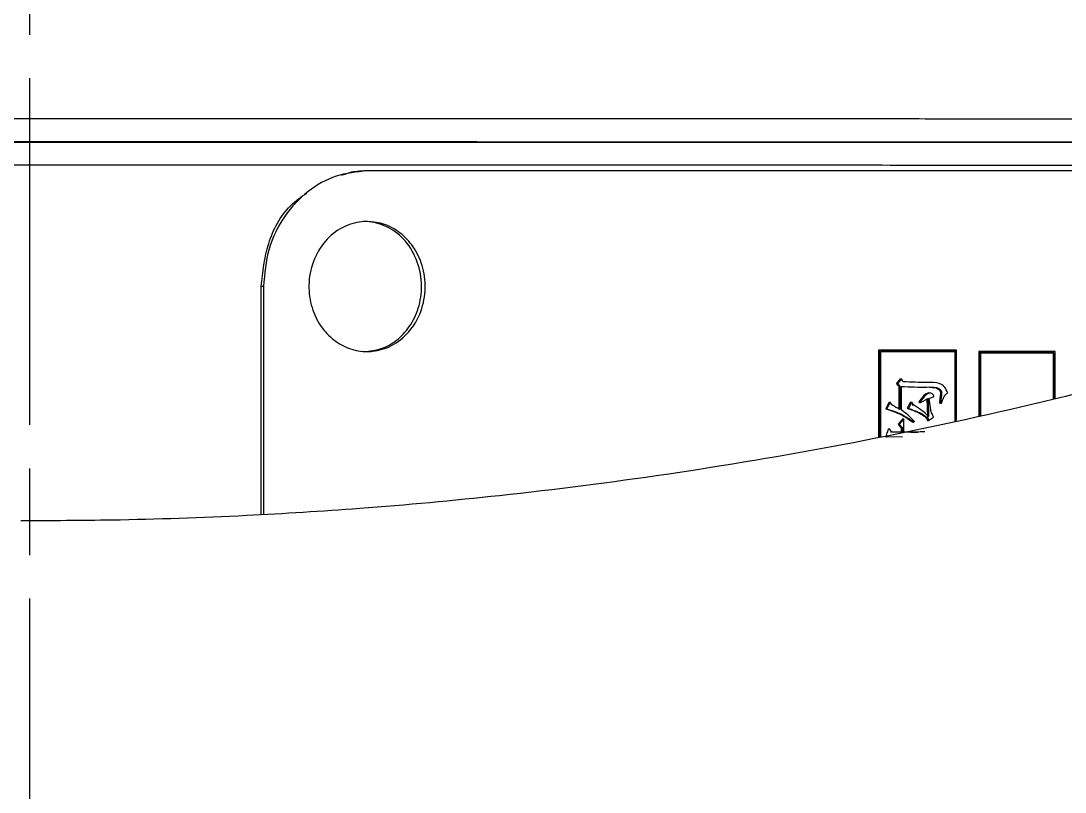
# Model space of a CAD drawing. Header units: millimetres. Extents: x 2379 to 4059, y 879 to 2067.
# Drawn here: x 3088.7 to 3124.79, y 1073.23 to 1099.9 of the extents above; entities that cross this region are included whole.
import ezdxf

# ---------------------------------------------------------------- set-up
doc = ezdxf.new("R2010")
doc.units = ezdxf.units.MM
doc.linetypes.add('AM_ISO08W050', pattern=[18, 12, -1.5, 3, -1.5])
doc.layers.add('AM_7', color=4, linetype='AM_ISO08W050', lineweight=25)

msp = doc.modelspace()

# ---------------------------------------------------------------- linework, layer by layer
at = {"color": 7, "linetype": 'Continuous', "lineweight": 25}
for p, q in [((3100.669, 1094.716), (3100.56, 1094.716)), ((3097.01, 1082.825), (3097.01, 1090.716)), ((3097.086, 1090.716), (3097.01, 1090.716)), ((3097.086, 1090.716), (3097.086, 1082.83)), ((3121.019, 1088.517), (3118.344, 1088.517)), ((3118.344, 1088.517), (3118.344, 1085.507)), ((3118.363, 1088.517), (3118.344, 1088.517)), ((3118.363, 1088.517), (3118.363, 1085.511)), ((3121.019, 1088.517), (3121.04, 1088.517)), ((3121.04, 1086.077), (3121.04, 1088.517)), ((3118.405, 1088.467), (3118.405, 1085.52)), ((3120.978, 1088.467), (3120.999, 1088.467)), ((3120.978, 1088.467), (3120.978, 1086.064)), ((3120.999, 1086.068), (3120.999, 1088.467)), ((3124.422, 1088.467), (3121.808, 1088.467)), ((3121.808, 1088.467), (3121.808, 1086.239)), ((3121.83, 1088.467), (3121.808, 1088.467)), ((3121.83, 1088.467), (3121.83, 1086.244)), ((3121.871, 1088.417), (3121.871, 1086.252)), ((3124.382, 1088.417), (3124.405, 1088.417)), ((3124.382, 1088.417), (3124.382, 1086.833)), ((3124.405, 1086.839), (3124.405, 1088.417)), ((3124.422, 1088.467), (3124.445, 1088.467)), ((3124.445, 1086.849), (3124.445, 1088.467)), ((3119.132, 1087.521), (3118.997, 1087.359)), ((3119.093, 1087.521), (3119.132, 1087.521)), ((3119.195, 1087.424), (3119.132, 1087.521)), ((3118.958, 1087.359), (3118.997, 1087.359)), ((3118.997, 1087.359), (3119.087, 1087.251)), ((3119.048, 1087.251), (3119.048, 1086.461)), ((3119.048, 1087.251), (3119.087, 1087.251)), ((3119.087, 1087.251), (3119.087, 1086.461)), ((3119.132, 1086.439), (3119.132, 1087.262)), ((3118.745, 1086.721), (3118.628, 1086.483)), ((3118.706, 1086.721), (3118.745, 1086.721)), ((3118.799, 1086.623), (3118.745, 1086.721)), ((3119.492, 1086.721), (3119.375, 1086.504)), ((3119.452, 1086.721), (3119.492, 1086.721)), ((3119.546, 1086.623), (3119.492, 1086.721)), ((3119.757, 1086.699), (3119.739, 1086.732)), ((3119.779, 1086.732), (3119.739, 1086.732)), ((3119.757, 1086.699), (3119.797, 1086.699)), ((3119.797, 1086.699), (3119.779, 1086.732)), ((3119.797, 1086.699), (3120.057, 1086.84)), ((3120.016, 1086.84), (3120.034, 1086.223)), ((3120.057, 1086.84), (3120.074, 1086.223)), ((3120.48, 1086.677), (3120.444, 1086.677)), ((3120.485, 1086.677), (3120.444, 1086.677)), ((3120.48, 1086.677), (3120.521, 1086.677)), ((3120.521, 1086.677), (3120.485, 1086.677)), ((3118.589, 1086.483), (3118.628, 1086.483)), ((3119.335, 1086.504), (3119.375, 1086.504)), ((3119.506, 1086.623), (3119.546, 1086.623)), ((3119.213, 1086.137), (3119.06, 1085.953)), ((3119.174, 1086.137), (3119.213, 1086.137)), ((3119.213, 1085.682), (3119.213, 1086.137)), ((3119.551, 1086.05), (3119.524, 1086.028)), ((3119.564, 1086.028), (3119.524, 1086.028)), ((3119.591, 1086.05), (3119.564, 1086.028)), ((3120.034, 1086.223), (3120.074, 1086.223)), ((3120.034, 1086.082), (3120.074, 1086.082)), ((3120.074, 1086.082), (3120.244, 1086.201)), ((3118.679, 1085.79), (3118.718, 1085.79)), ((3118.799, 1085.682), (3118.718, 1085.79)), ((3119.129, 1085.682), (3118.76, 1085.682)), ((3119.168, 1085.682), (3118.799, 1085.682)), ((3119.021, 1085.953), (3119.06, 1085.953)), ((3119.06, 1085.953), (3119.168, 1085.823)), ((3119.129, 1085.823), (3119.129, 1085.682)), ((3119.129, 1085.823), (3119.168, 1085.823)), ((3119.129, 1085.682), (3119.168, 1085.682)), ((3119.168, 1085.823), (3119.168, 1085.682)), ((3119.463, 1085.682), (3119.69, 1085.684)), ((3119.947, 1085.686), (3119.483, 1085.682)), ((3118.589, 1085.52), (3118.628, 1085.52)), ((3118.628, 1085.52), (3119.168, 1085.531))]:
    msp.add_line(p, q, dxfattribs=at)
for points, knots in [([(3088.65, 1062.611), (3091.21, 1062.636), (3094.79, 1062.67), (3100.06, 1062.949), (3104.524, 1063.284), (3109.84, 1063.85), (3115.409, 1064.623), (3121.223, 1065.633), (3127.194, 1066.889), (3133.27, 1068.4), (3139.408, 1070.171), (3145.573, 1072.205), (3151.737, 1074.504), (3157.873, 1077.07), (3163.962, 1079.9), (3169.981, 1082.994), (3175.914, 1086.348), (3181.743, 1089.961), (3187.453, 1093.826), (3193.028, 1097.94), (3198.456, 1102.298), (3203.721, 1106.892), (3208.813, 1111.716), (3213.717, 1116.764), (3218.424, 1122.027), (3222.922, 1127.497), (3227.2, 1133.165), (3231.249, 1139.022), (3235.059, 1145.059), (3238.62, 1151.265), (3241.926, 1157.629), (3244.966, 1164.142), (3247.735, 1170.791), (3250.226, 1177.566), (3252.431, 1184.453), (3254.346, 1191.442), (3255.965, 1198.52), (3257.282, 1205.673), (3258.295, 1212.89), (3259, 1220.158), (3259.393, 1227.462), (3259.471, 1234.79), (3259.234, 1242.128), (3258.68, 1249.462), (3257.808, 1256.78), (3256.618, 1264.067), (3255.11, 1271.31), (3253.285, 1278.494), (3251.144, 1285.607), (3248.69, 1292.635), (3245.926, 1299.563), (3242.853, 1306.38), (3239.476, 1313.07), (3235.798, 1319.622), (3231.824, 1326.022), (3227.559, 1332.257), (3223.008, 1338.315), (3218.176, 1344.184), (3213.069, 1349.85), (3207.693, 1355.303), (3202.246, 1360.35), (3196.773, 1365.003), (3191.314, 1369.272), (3185.689, 1373.314), (3179.908, 1377.123), (3173.98, 1380.691), (3167.918, 1384.013), (3161.732, 1387.083), (3155.436, 1389.897), (3149.042, 1392.449), (3142.567, 1394.735), (3136.029, 1396.751), (3129.454, 1398.493), (3122.881, 1399.958), (3116.387, 1401.14), (3110.098, 1402.037), (3104.574, 1402.62), (3099.691, 1402.988), (3094.867, 1403.228), (3088.893, 1403.345), (3083.376, 1403.234), (3078.107, 1402.963), (3073.643, 1402.625), (3068.326, 1402.06), (3062.757, 1401.287), (3056.944, 1400.277), (3050.973, 1399.021), (3044.897, 1397.51), (3038.759, 1395.739), (3032.594, 1393.705), (3026.43, 1391.406), (3020.293, 1388.841), (3014.205, 1386.01), (3008.186, 1382.916), (3002.253, 1379.562), (2996.424, 1375.95), (2990.714, 1372.084), (2985.138, 1367.97), (2979.711, 1363.613), (2974.445, 1359.018), (2969.354, 1354.194), (2964.449, 1349.146), (2959.742, 1343.883), (2955.245, 1338.413), (2950.966, 1332.745), (2946.918, 1326.888), (2943.108, 1320.851), (2939.546, 1314.645), (2936.241, 1308.281), (2933.199, 1301.769), (2930.437, 1295.117), (2928.1, 1288.835), (2926.821, 1284.73), (2926.258, 1282.922)], [0, 0, 0, 0, 0.010207, 0.014274, 0.021037, 0.028056, 0.035587, 0.043451, 0.051578, 0.059911, 0.06841, 0.077044, 0.085791, 0.094634, 0.103558, 0.112554, 0.121612, 0.130726, 0.13989, 0.149098, 0.158347, 0.167633, 0.176954, 0.186306, 0.195688, 0.205098, 0.214535, 0.223996, 0.233481, 0.242989, 0.252518, 0.262068, 0.271639, 0.281229, 0.290838, 0.300466, 0.310113, 0.319778, 0.329461, 0.339162, 0.348881, 0.358618, 0.368373, 0.378146, 0.387938, 0.397748, 0.407578, 0.417427, 0.427296, 0.437185, 0.447097, 0.457031, 0.466988, 0.47697, 0.486979, 0.497016, 0.507082, 0.517181, 0.527315, 0.537488, 0.547704, 0.556915, 0.566123, 0.575327, 0.584526, 0.593719, 0.602905, 0.612082, 0.621247, 0.630396, 0.639524, 0.64862, 0.657668, 0.666638, 0.675463, 0.683979, 0.691963, 0.697606, 0.703501, 0.71122, 0.721427, 0.725494, 0.732257, 0.739276, 0.746807, 0.754671, 0.762798, 0.771131, 0.77963, 0.788264, 0.797011, 0.805853, 0.814778, 0.823774, 0.832832, 0.841946, 0.85111, 0.860318, 0.869567, 0.878853, 0.888174, 0.897526, 0.906908, 0.916318, 0.925755, 0.935216, 0.944701, 0.954208, 0.963738, 0.973288, 0.982858, 0.992449, 1, 1, 1, 1]), ([(3233.38, 1190.883), (3233.079, 1189.821), (3232.143, 1186.516), (3230.236, 1181.065), (3227.678, 1174.537), (3224.793, 1168.126), (3221.608, 1161.838), (3218.119, 1155.689), (3214.335, 1149.693), (3210.258, 1143.864), (3205.895, 1138.215), (3201.251, 1132.759), (3196.332, 1127.51), (3191.323, 1122.654), (3186.268, 1118.182), (3181.21, 1114.084), (3175.982, 1110.21), (3170.594, 1106.568), (3165.058, 1103.165), (3159.386, 1100.007), (3153.589, 1097.1), (3147.681, 1094.449), (3141.677, 1092.06), (3135.595, 1089.937), (3129.455, 1088.085), (3123.288, 1086.507), (3117.144, 1085.208), (3111.135, 1084.196), (3105.568, 1083.485), (3100.723, 1083.039), (3096.253, 1082.762), (3092.348, 1082.624), (3089.749, 1082.614), (3088.701, 1082.611)], [0, 0, 0, 0, 0.017078, 0.053144, 0.089298, 0.125545, 0.161888, 0.198335, 0.23489, 0.271563, 0.308361, 0.345297, 0.382382, 0.419634, 0.453214, 0.486783, 0.520336, 0.55387, 0.58738, 0.62086, 0.654303, 0.687696, 0.721023, 0.754256, 0.787351, 0.820228, 0.85273, 0.884498, 0.914491, 0.939551, 0.959781, 0.98378, 1, 1, 1, 1]), ([(3089.083, 1096.529), (3091.515, 1096.529), (3096.361, 1096.529), (3103.539, 1096.528), (3109.385, 1096.527), (3113.942, 1096.525), (3117.29, 1096.523), (3120.565, 1096.522), (3123.764, 1096.52), (3126.879, 1096.518), (3130.832, 1096.515), (3135.627, 1096.511), (3141.182, 1096.505), (3146.53, 1096.498), (3150.234, 1096.493), (3151.907, 1096.489), (3152.114, 1096.489)], [0, 0, 0, 0, 0.099314, 0.197878, 0.29569, 0.344327, 0.392776, 0.441037, 0.48911, 0.536996, 0.584693, 0.676006, 0.773113, 0.876014, 0.984707, 1, 1, 1, 1]), ([(3075.292, 1095.725), (3077.576, 1095.725), (3082.143, 1095.727), (3086.767, 1095.727), (3089.078, 1095.727)], [0, 0, 0, 0, 0.5, 1, 1, 1, 1]), ([(3075.353, 1095.713), (3077.613, 1095.713), (3080.305, 1095.714), (3083.855, 1095.715), (3085.902, 1095.715), (3087.71, 1095.715), (3088.73, 1095.715), (3088.988, 1095.715), (3089.054, 1095.715), (3089.072, 1095.715), (3089.076, 1095.715), (3089.078, 1095.715), (3089.078, 1095.715), (3089.078, 1095.715)], [0, 0, 0, 0, 0.497027, 0.592231, 0.774282, 0.942828, 0.985336, 0.996149, 0.998944, 0.99969, 0.999899, 0.999963, 1, 1, 1, 1]), ([(3089.078, 1095.727), (3091.441, 1095.728), (3096.28, 1095.728), (3103.644, 1095.727), (3111.201, 1095.725), (3118.852, 1095.721), (3126.472, 1095.717), (3133.938, 1095.711), (3141.032, 1095.704), (3146.605, 1095.696), (3149.4, 1095.691), (3150.332, 1095.69)], [0, 0, 0, 0, 0.099936, 0.20465, 0.314142, 0.428413, 0.547463, 0.671293, 0.799904, 0.933297, 1, 1, 1, 1]), ([(3089.078, 1095.715), (3089.385, 1095.715), (3090.196, 1095.715), (3091.618, 1095.715), (3093.13, 1095.715), (3094.337, 1095.715), (3095.231, 1095.715), (3096.201, 1095.715), (3097.436, 1095.715), (3098.65, 1095.715), (3099.797, 1095.715), (3101.078, 1095.715), (3102.914, 1095.714), (3104.592, 1095.714), (3105.942, 1095.714), (3106.751, 1095.714), (3107.606, 1095.713), (3108.506, 1095.713), (3109.45, 1095.713), (3112.384, 1095.712), (3116.931, 1095.71), (3122.624, 1095.707), (3127.294, 1095.704), (3131.008, 1095.701), (3133.838, 1095.698), (3135.847, 1095.696), (3137.033, 1095.695), (3137.592, 1095.695), (3137.754, 1095.694), (3137.806, 1095.694), (3137.825, 1095.694), (3137.831, 1095.694), (3137.834, 1095.694), (3137.835, 1095.694), (3137.835, 1095.694), (3137.836, 1095.694), (3137.836, 1095.694), (3137.836, 1095.694), (3137.836, 1095.694), (3138.104, 1095.694), (3138.786, 1095.693), (3140.042, 1095.692), (3141.55, 1095.69), (3142.948, 1095.688), (3143.968, 1095.687), (3144.741, 1095.686), (3145.566, 1095.685), (3146.551, 1095.683), (3147.528, 1095.682), (3148.328, 1095.681), (3149.107, 1095.679), (3149.745, 1095.678), (3150.183, 1095.678), (3150.305, 1095.677)], [0, 0, 0, 0, 0.012973, 0.034337, 0.060199, 0.077036, 0.085541, 0.098133, 0.118255, 0.138092, 0.149882, 0.167263, 0.192912, 0.228649, 0.239676, 0.251395, 0.263806, 0.27691, 0.290705, 0.305192, 0.405966, 0.493675, 0.568315, 0.629883, 0.678375, 0.713791, 0.736127, 0.74239, 0.744295, 0.745005, 0.745236, 0.745322, 0.745357, 0.745372, 0.745378, 0.745381, 0.745382, 0.745383, 0.745383, 0.745383, 0.760108, 0.782989, 0.815582, 0.846332, 0.865142, 0.876857, 0.893505, 0.916185, 0.939041, 0.956594, 0.969065, 0.991384, 1, 1, 1, 1]), ([(3142.207, 1094.888), (3141.358, 1094.889), (3139.434, 1094.891), (3136.27, 1094.895), (3132.847, 1094.898), (3127.857, 1094.902), (3121.035, 1094.907), (3112.137, 1094.911), (3102.986, 1094.913), (3093.738, 1094.914), (3084.519, 1094.914), (3078.489, 1094.912), (3075.492, 1094.911)], [0, 0, 0, 0, 0.048952, 0.110958, 0.16991, 0.225807, 0.358661, 0.489986, 0.619783, 0.748051, 0.87479, 1, 1, 1, 1]), ([(3100.667, 1094.716), (3100.303, 1094.68), (3099.573, 1094.606), (3098.578, 1094.036), (3097.766, 1093.169), (3097.197, 1092.022), (3097.123, 1091.156), (3097.086, 1090.716)], [0, 0, 0, 0, 0.184668, 0.369995, 0.565851, 0.779444, 1, 1, 1, 1]), ([(3099.795, 1094.566), (3099.943, 1094.622), (3100.191, 1094.715), (3100.454, 1094.716), (3100.559, 1094.716)], [0, 0, 0, 0, 0.598586, 1, 1, 1, 1]), ([(3148.164, 1094.717), (3147.408, 1094.717), (3144.965, 1094.717), (3140.398, 1094.717), (3135.318, 1094.717), (3129.934, 1094.717), (3125.405, 1094.717), (3119.514, 1094.717), (3114.63, 1094.716), (3107.965, 1094.716), (3103.672, 1094.716), (3100.667, 1094.716)], [0, 0, 0, 0, 0.063071, 0.203688, 0.344307, 0.414547, 0.555165, 0.625405, 0.766021, 0.83626, 1, 1, 1, 1]), ([(3097.01, 1090.716), (3097.063, 1091.217), (3097.168, 1092.22), (3097.781, 1093.385), (3098.389, 1093.817), (3098.586, 1093.957)], [0, 0, 0, 0, 0.402722, 0.806503, 1, 1, 1, 1]), ([(3100.667, 1092.966), (3100.873, 1092.946), (3101.284, 1092.904), (3101.841, 1092.582), (3102.298, 1092.094), (3102.609, 1091.434), (3102.716, 1090.654), (3102.566, 1089.841), (3102.156, 1089.129), (3101.553, 1088.644), (3101.02, 1088.481), (3100.526, 1088.456), (3100.051, 1088.538), (3099.492, 1088.847), (3099.033, 1089.34), (3098.72, 1089.997), (3098.612, 1090.779), (3098.763, 1091.591), (3099.176, 1092.304), (3099.779, 1092.787), (3100.314, 1092.955), (3100.604, 1092.964), (3100.667, 1092.966)], [0, 0, 0, 0, 0.0462762, 0.0927191, 0.1417154, 0.1951897, 0.2536855, 0.3152612, 0.376912, 0.4343703, 0.4858167, 0.5000047, 0.5462543, 0.592701, 0.6417985, 0.6951551, 0.753514, 0.8153974, 0.8768635, 0.9341609, 0.9857367, 1, 1, 1, 1]), ([(3100.56, 1088.466), (3100.761, 1088.487), (3101.165, 1088.527), (3101.713, 1088.844), (3102.165, 1089.326), (3102.477, 1089.979), (3102.59, 1090.76), (3102.446, 1091.579), (3102.039, 1092.3), (3101.439, 1092.787), (3100.908, 1092.955), (3100.62, 1092.964), (3100.559, 1092.966)], [0, 0, 0, 0, 0.0912038, 0.1828761, 0.2801993, 0.3866808, 0.5040829, 0.6292887, 0.7538352, 0.8693163, 0.9721511, 1, 1, 1, 1]), ([(3121.04, 1088.517), (3120.774, 1088.517), (3120.242, 1088.517), (3119.351, 1088.517), (3118.722, 1088.517), (3118.363, 1088.517)], [0, 0, 0, 0, 0.300086, 0.600172, 1, 1, 1, 1]), ([(3120.999, 1088.467), (3120.733, 1088.467), (3120.201, 1088.467), (3119.337, 1088.467), (3118.736, 1088.467), (3118.405, 1088.467)], [0, 0, 0, 0, 0.309667, 0.619335, 1, 1, 1, 1]), ([(3118.405, 1088.467), (3118.66, 1088.467), (3119.175, 1088.467), (3120.034, 1088.467), (3120.635, 1088.467), (3120.978, 1088.467)], [0, 0, 0, 0, 0.294871, 0.597185, 1, 1, 1, 1]), ([(3124.445, 1088.467), (3124.185, 1088.467), (3123.666, 1088.467), (3122.795, 1088.467), (3122.181, 1088.467), (3121.83, 1088.467)], [0, 0, 0, 0, 0.3000859, 0.6001718, 1, 1, 1, 1]), ([(3124.405, 1088.417), (3124.145, 1088.417), (3123.626, 1088.417), (3122.782, 1088.417), (3122.194, 1088.417), (3121.871, 1088.417)], [0, 0, 0, 0, 0.309667, 0.619335, 1, 1, 1, 1]), ([(3121.871, 1088.417), (3122.076, 1088.417), (3122.494, 1088.417), (3123.334, 1088.417), (3123.963, 1088.417), (3124.382, 1088.417)], [0, 0, 0, 0, 0.243669, 0.495846, 1, 1, 1, 1]), ([(3119.093, 1087.521), (3119.071, 1087.494), (3119.026, 1087.44), (3118.981, 1087.386), (3118.958, 1087.359)], [0, 0, 0, 0, 0.5, 1, 1, 1, 1]), ([(3120.735, 1087.034), (3120.703, 1087.109), (3120.656, 1087.22), (3120.541, 1087.321), (3120.345, 1087.405), (3119.885, 1087.385), (3119.471, 1087.408), (3119.195, 1087.424)], [0, 0, 0, 0, 0.132026, 0.196101, 0.258534, 0.505562, 1, 1, 1, 1]), ([(3118.958, 1087.359), (3118.969, 1087.346), (3118.989, 1087.322), (3119.019, 1087.286), (3119.038, 1087.263), (3119.048, 1087.251)], [0, 0, 0, 0, 0.346323, 0.673162, 1, 1, 1, 1]), ([(3119.132, 1087.262), (3119.427, 1087.247), (3119.831, 1087.228), (3120.277, 1087.249), (3120.438, 1087.187), (3120.494, 1087.132), (3120.521, 1087.076), (3120.525, 1087.011), (3120.507, 1086.878), (3120.495, 1086.766), (3120.485, 1086.677)], [0, 0, 0, 0, 0.489233, 0.672718, 0.735367, 0.76608, 0.796242, 0.828596, 0.864188, 1, 1, 1, 1]), ([(3120.1, 1087.03), (3120.098, 1087.031), (3120.08, 1087.039), (3120.037, 1087.029), (3119.939, 1086.982), (3119.844, 1086.865), (3119.769, 1086.77), (3119.739, 1086.732)], [0, 0, 0, 0, 0.016217, 0.1216, 0.261121, 0.702097, 1, 1, 1, 1]), ([(3120.109, 1087.232), (3120.124, 1087.231), (3120.197, 1087.227), (3120.295, 1087.229), (3120.394, 1087.185), (3120.445, 1087.142), (3120.475, 1087.089), (3120.487, 1087.014), (3120.462, 1086.878), (3120.451, 1086.758), (3120.444, 1086.677)], [0, 0, 0, 0, 0.059261, 0.277391, 0.368105, 0.4594, 0.520103, 0.580915, 0.717891, 1, 1, 1, 1]), ([(3118.706, 1086.721), (3118.692, 1086.691), (3118.665, 1086.636), (3118.626, 1086.557), (3118.601, 1086.507), (3118.589, 1086.483)], [0, 0, 0, 0, 0.374291, 0.687145, 1, 1, 1, 1]), ([(3119.452, 1086.721), (3119.436, 1086.692), (3119.409, 1086.641), (3119.37, 1086.569), (3119.347, 1086.526), (3119.335, 1086.504)], [0, 0, 0, 0, 0.402508, 0.701255, 1, 1, 1, 1]), ([(3120.092, 1086.851), (3120.124, 1086.859), (3120.172, 1086.871), (3120.225, 1086.888), (3120.243, 1086.904), (3120.248, 1086.91), (3120.25, 1086.916), (3120.251, 1086.922), (3120.251, 1086.93), (3120.247, 1086.946), (3120.234, 1086.967), (3120.211, 1086.996), (3120.176, 1087.022), (3120.128, 1087.038), (3120.078, 1087.03), (3120.032, 1087.009), (3119.978, 1086.964), (3119.89, 1086.875), (3119.824, 1086.789), (3119.779, 1086.732)], [0, 0, 0, 0, 0.12083, 0.185578, 0.200463, 0.207293, 0.213836, 0.220353, 0.227161, 0.24221, 0.277123, 0.31159, 0.371541, 0.433275, 0.493638, 0.554959, 0.617623, 0.744187, 1, 1, 1, 1]), ([(3120.244, 1086.201), (3120.219, 1086.25), (3120.168, 1086.348), (3120.128, 1086.571), (3120.107, 1086.739), (3120.092, 1086.851)], [0, 0, 0, 0, 0.2461025, 0.4965719, 1, 1, 1, 1]), ([(3120.521, 1086.677), (3120.542, 1086.749), (3120.573, 1086.856), (3120.642, 1086.963), (3120.691, 1087.012), (3120.72, 1087.027), (3120.735, 1087.034)], [0, 0, 0, 0, 0.509381, 0.758484, 0.880594, 1, 1, 1, 1]), ([(3118.589, 1086.483), (3118.774, 1086.426), (3119.107, 1086.323), (3119.396, 1086.119), (3119.524, 1086.028)], [0, 0, 0, 0, 0.55646, 1, 1, 1, 1]), ([(3118.628, 1086.483), (3118.793, 1086.433), (3119.127, 1086.332), (3119.417, 1086.13), (3119.564, 1086.028)], [0, 0, 0, 0, 0.496751, 1, 1, 1, 1]), ([(3119.087, 1086.461), (3119.036, 1086.489), (3118.939, 1086.541), (3118.844, 1086.597), (3118.799, 1086.623)], [0, 0, 0, 0, 0.532976, 1, 1, 1, 1]), ([(3119.591, 1086.05), (3119.514, 1086.128), (3119.372, 1086.273), (3119.208, 1086.387), (3119.132, 1086.439)], [0, 0, 0, 0, 0.5414486, 1, 1, 1, 1]), ([(3119.335, 1086.504), (3119.464, 1086.459), (3119.661, 1086.391), (3119.872, 1086.272), (3119.989, 1086.184), (3120.019, 1086.117), (3120.034, 1086.082)], [0, 0, 0, 0, 0.4932792, 0.7531003, 0.8752204, 1, 1, 1, 1]), ([(3119.375, 1086.504), (3119.503, 1086.458), (3119.729, 1086.377), (3119.968, 1086.248), (3120.063, 1086.13), (3120.072, 1086.092), (3120.074, 1086.082)], [0, 0, 0, 0, 0.494165, 0.869161, 0.966217, 1, 1, 1, 1]), ([(3120.074, 1086.223), (3119.992, 1086.299), (3119.827, 1086.45), (3119.639, 1086.566), (3119.546, 1086.623)], [0, 0, 0, 0, 0.5023466, 1, 1, 1, 1]), ([(3119.174, 1086.137), (3119.153, 1086.112), (3119.117, 1086.068), (3119.066, 1086.007), (3119.036, 1085.971), (3119.021, 1085.953)], [0, 0, 0, 0, 0.407433, 0.703717, 1, 1, 1, 1]), ([(3118.679, 1085.79), (3118.669, 1085.759), (3118.648, 1085.698), (3118.618, 1085.608), (3118.599, 1085.549), (3118.589, 1085.52)], [0, 0, 0, 0, 0.35122, 0.67561, 1, 1, 1, 1]), ([(3119.021, 1085.953), (3119.031, 1085.94), (3119.052, 1085.915), (3119.088, 1085.872), (3119.114, 1085.841), (3119.129, 1085.823)], [0, 0, 0, 0, 0.288603, 0.577204, 1, 1, 1, 1]), ([(3119.483, 1085.682), (3119.433, 1085.682), (3119.343, 1085.682), (3119.253, 1085.682), (3119.213, 1085.682)], [0, 0, 0, 0, 0.56, 1, 1, 1, 1]), ([(3119.463, 1085.682), (3119.426, 1085.682), (3119.353, 1085.682), (3119.259, 1085.682), (3119.213, 1085.682)], [0, 0, 0, 0, 0.510364, 1, 1, 1, 1]), ([(3119.947, 1085.686), (3119.893, 1085.686), (3119.804, 1085.685), (3119.705, 1085.684), (3119.655, 1085.684), (3119.613, 1085.683), (3119.551, 1085.682), (3119.493, 1085.682), (3119.463, 1085.682)], [0, 0, 0, 0, 0.346989, 0.56406, 0.627993, 0.665176, 0.826013, 1, 1, 1, 1])]:
    msp.add_open_spline(points, degree=3, knots=knots, dxfattribs=at)
msp.add_open_spline([(3075.152, 1096.526), (3077.46, 1096.527), (3082.075, 1096.528), (3086.747, 1096.529), (3089.083, 1096.529)], degree=3, dxfattribs=at)
at = {"layer": 'AM_7'}
msp.add_line((3089.005, 1013.927), (3089.005, 1371.475), dxfattribs=at)

doc.saveas('drawing.dxf')
